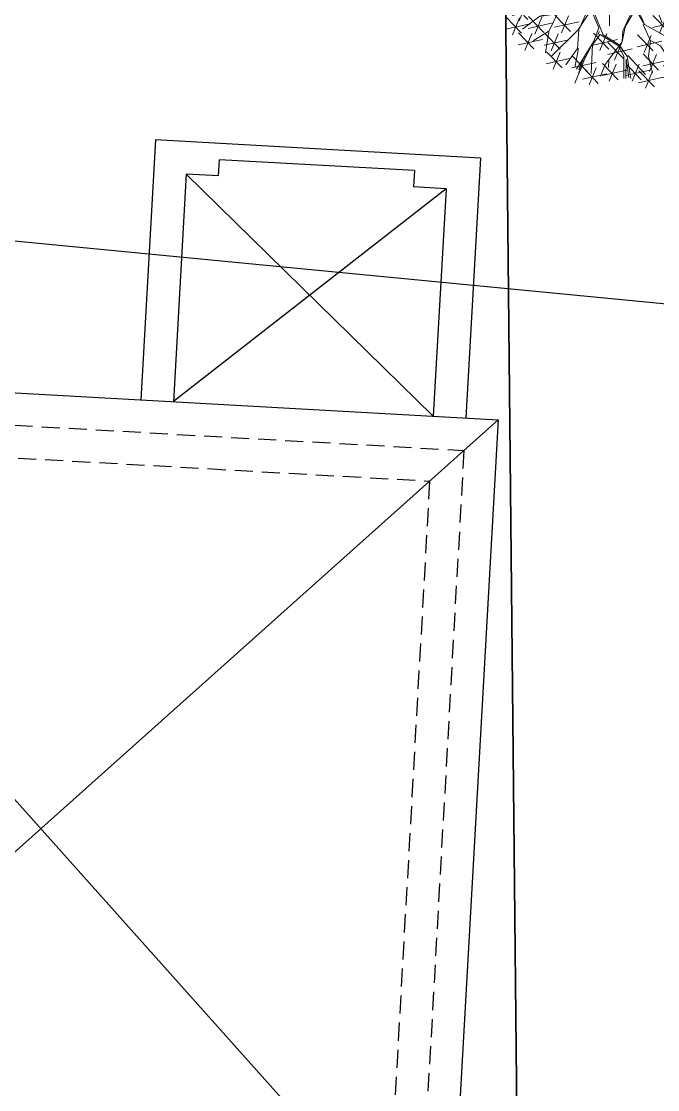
# Model space of a CAD drawing. Extents: x 2080 to 102399, y 2071 to 93424.
# Drawn here: x 84426.7 to 84602.7, y 79134.1 to 79429.6 of the extents above; entities that cross this region are included whole.
import ezdxf

# ---------------------------------------------------------------- set-up
doc = ezdxf.new("R2010")
doc.units = 0
doc.header["$LTSCALE"] = 20
doc.header["$MEASUREMENT"] = 0
doc.linetypes.add('HIDDEN', pattern=[0.375, 0.25, -0.125])
for name, color, linetype, lineweight in [('division', 13, 'Continuous', 18), ('NEEM TREE', 84, 'Continuous', 5), ('tree', 60, 'Continuous', 0)]:
    doc.layers.add(name, color=color, linetype=linetype, lineweight=lineweight)
doc.layers.add('Roof lilne', color=31, linetype='Continuous')
doc.layers.add('wall', color=13, linetype='Continuous')

# ---------------------------------------------------------------- blocks, each defined once
blk = doc.blocks.new('TREE')
at = {"layer": 'tree', "linetype": 'ByBlock'}
for p, q in [((-0.1724862412111179, 0.5879475225879105), (-0.1581848741434442, 0.6953171114546421)), ((-0.102543285642696, 0.5878983072238952), (-0.08824191857502228, 0.6952678960906269)), ((-0.0332904832348504, 0.6639208178503395), (0.05261188193571797, 0.6887732089830934)), ((-0.03273926895008117, 0.7067743865409284), (0.06249180761733442, 0.630185721345697)), ((0.05003146862145513, 0.5834706857658603), (0.06433283568912884, 0.6908402746325919)), ((-0.2730131341263586, 0.5454230838104195), (-0.2587117670582302, 0.6527926726766964)), ((-0.2053229140165058, 0.6173960536907543), (-0.1194205488459374, 0.6422484448235082)), ((-0.2047716997317366, 0.6602496223813432), (-0.109540623164321, 0.583660957185657)), ((-0.1353799584476292, 0.6173468383262843), (-0.04947759327751555, 0.6421992294590382)), ((-0.1348287441633147, 0.660200407017328), (-0.03959766759589911, 0.5836117418216418)), ((-0.08887329515027886, 0.4611941131392996), (-0.08735537877373645, 0.6347601536986076)), ((-0.06275483056015219, 0.6310928970210625), (0.0324762460072634, 0.5545042318258311)), ((-0.05480624512210852, 0.6425909750305436), (-0.05169977730156461, 0.590293229650797)), ((-0.04693692081445988, 0.6439180218535512), (-0.04656676493459599, 0.610669520612646)), ((-0.04237954751988582, 0.5999547460264694), (-0.03543713852604924, 0.6434779408718896)), ((-0.03046937203953348, 0.5587907972280846), (-0.01616800497185977, 0.6661603860948162)), ((0.01719479581652195, 0.6129192168682494), (0.1030971609866356, 0.6377716080010032)), ((0.01774601010083643, 0.6557727855588382), (0.112977086668252, 0.5791841203636068)), ((0.02886617604053754, 0.592458615403757), (0.02290427004618323, 0.6447507030866291)), ((0.03495025949587216, 0.6410716397167562), (0.03250191015786186, 0.5878371554031219)), ((0.0437559389361013, 0.6368461453021155), (0.03852490488270632, 0.585997623717958)), ((0.1504912383152259, 0.5515816373540474), (0.1052596279232603, 0.6391280503312373)), ((0.1232847734877396, 0.6285724695881072), (0.2185158500551552, 0.551983804392421)), ((0.1555702320079035, 0.5562703697946745), (0.169871599076032, 0.6636399586614061)), ((-0.3287947732287648, 0.4920822515327927), (-0.3144934061606364, 0.5994518403995244)), ((-0.3058498069312918, 0.5748716149128086), (-0.2199474417611782, 0.5997240060455624)), ((-0.2236754626046604, 0.5797810053386456), (-0.1284443860367901, 0.5031923401429594)), ((-0.2072361589953289, 0.4328113964179465), (-0.216589730884607, 0.6045441189694429)), ((-0.1913900040840417, 0.5074789055452129), (-0.1770886370159133, 0.6148484944119446)), ((-0.08490814947936087, 0.4833227916560645), (-0.07060678241168716, 0.5906923805223414)), ((-0.06330604484446667, 0.5882393283304737), (0.02259632032564696, 0.6130917194632275)), ((-0.05169977730156461, 0.590293229650797), (-0.01067010028009463, 0.4796723166705306)), ((-0.005161655896699813, 0.4639457741950537), (-0.04237954751988582, 0.5999547460264694)), ((0.00138116530570187, 0.4731389211042369), (0.02886617604053754, 0.592458615403757)), ((0.03852490488270632, 0.585997623717958), (0.006467804897965834, 0.4768519306567214)), ((0.03014137032050712, 0.4852312373054701), (0.04444273738818083, 0.5926008261722018)), ((0.1227335592029704, 0.5857189008975183), (0.208635924373084, 0.6105712920302722)), ((0.1630054053312051, 0.545126303365123), (0.2237171336464598, 0.6000962616635661)), ((0.2054216327319409, 0.5873531651900521), (0.3006527092993565, 0.5107644999943659)), ((0.2377070912525596, 0.5150510653966194), (0.2520084583202333, 0.622420654263351)), ((0.3301473046344654, 0.4703861666880584), (0.3444486717021391, 0.5777557555543353)), ((0.4054635251686705, 0.4811434850030309), (0.4197648922363442, 0.5885130738697626)), ((-0.4697627893042409, 0.5285636437724861), (-0.3745317127368253, 0.4519749785767999)), ((-0.4374773307836222, 0.4562615439790534), (-0.4231759637159485, 0.563631132845785)), ((-0.361631446033698, 0.5215307826356366), (-0.2757290808635844, 0.5463831737683904)), ((-0.3610802317489288, 0.5643843513262254), (-0.2658491551819679, 0.4877956861305393)), ((-0.2902821670090816, 0.5111309517383233), (-0.3030264878871094, 0.5703692050547033)), ((-0.2242266768889749, 0.5369274366480568), (-0.1383243117188613, 0.5617798277803558)), ((-0.1402414872313784, 0.4833063010405567), (-0.1438061513554203, 0.5217404302798059)), ((-0.1177448222847488, 0.5127713227584536), (-0.03184245711463518, 0.5376237138912074)), ((-0.1171936079999796, 0.5556248914490425), (-0.02196253143256399, 0.4790362262533563)), ((-0.002695302484880813, 0.514679768408314), (0.08320706268568756, 0.5395321595406131)), ((-0.002144088200111582, 0.5575333370989028), (0.093086988367304, 0.4809446719032167)), ((0.1766775252158368, 0.4132364758852418), (0.1504912383152259, 0.5515816373540474)), ((0.1688134770447505, 0.4090550968658135), (0.1630054053312051, 0.545126303365123)), ((0.2048704184471717, 0.5444995964994632), (0.2907727836177401, 0.5693519876322171)), ((0.2257115066045117, 0.5030681841485602), (0.2872921249313549, 0.5693332060986904)), ((0.2815336599583134, 0.4872141407131494), (0.3322998782232389, 0.5349723532376629)), ((0.2973106318290775, 0.4998346977904475), (0.3832129969996458, 0.5246870889232014)), ((0.2978618461138467, 0.5426882664810364), (0.3930929226812623, 0.4660996012853502)), ((0.3726268523632825, 0.51059201610542), (0.4585292175338509, 0.5354444072381739)), ((0.3731780666480518, 0.5534455847960089), (0.4684091432154673, 0.4768569196007775)), ((-0.4703140035890101, 0.4857100750818972), (-0.3844116384184417, 0.5105624662141963)), ((-0.4677666639536255, 0.3685443559720625), (-0.4534652968859518, 0.4759139448383394)), ((-0.3142592101416994, 0.4371156584256823), (-0.4122265174305539, 0.4876513183471616)), ((-0.3142592101416994, 0.4371156584256823), (-0.3981511339115968, 0.5041164927033606)), ((-0.3648914025407066, 0.3699328150214569), (-0.3505900354730329, 0.4773024038881886)), ((-0.2063065960951462, 0.427299132796179), (-0.2902821670090816, 0.5111309517383233)), ((-0.1122412785016422, 0.38452800446521), (-0.1402414872313784, 0.4833063010405567)), ((-0.02646622730026138, 0.3760885798014897), (-0.01216486023258767, 0.4834581686682213)), ((0.0002856997557501018, 0.3977666757214138), (0.00138116530570187, 0.4731389211042369)), ((0.1805266360643145, 0.4058778849680493), (0.2257115066045117, 0.5030681841485602)), ((0.220807297034753, 0.3923418634285554), (0.2351086641024267, 0.499711452295287)), ((0.246503109265177, 0.4744216592634984), (0.3417341858325926, 0.3978329940678123)), ((0.2645663811476879, 0.3725921596715125), (0.2815336599583134, 0.4872141407131494)), ((0.2735313918965403, 0.3684349571863095), (0.2851151465347357, 0.4823110573834128)), ((0.2787885677857957, 0.4021195594700657), (0.2930899348534695, 0.5094891483367974)), ((0.3569957221034201, 0.4048621390688822), (0.3972012187346081, 0.4816141244805294)), ((0.4096842221442785, 0.4714890344566811), (0.504915298711694, 0.3949003692609949)), ((0.4419696806648972, 0.3991869346632484), (0.4562710477325709, 0.50655652352998)), ((0.5468795489377953, 0.3728220639031861), (0.561180916005469, 0.4801916527699177)), ((-0.5100714925265493, 0.3371180608100985), (-0.4957701254584208, 0.4444876496768302)), ((-0.5006033367590135, 0.3979928870744516), (-0.4147009715888998, 0.4228452782072054)), ((-0.500052122474699, 0.4408464557650404), (-0.4048210459068287, 0.3642577905693543)), ((-0.3977280753456398, 0.3993813461243008), (-0.3118257101755262, 0.4242337372570546)), ((-0.3971768610613253, 0.4422349148148896), (-0.3019457844939097, 0.3656462496192034)), ((-0.3883072487788013, 0.3547327278583907), (-0.3740058817111276, 0.4621023167246676)), ((-0.2946193013499396, 0.3706177002163713), (-0.3142592101416994, 0.4371156584256823)), ((-0.2414996160687224, 0.3318735208349608), (-0.2271982490005939, 0.4392431097012377)), ((-0.1200398703754217, 0.3971424797332475), (-0.2125931242276238, 0.4319080223272067)), ((-0.108181731005061, 0.3767900427010318), (-0.2063065960951462, 0.427299132796179)), ((-0.08063028726110133, 0.3786826676196142), (-0.08887329515027886, 0.4611941131392996)), ((-0.05930290010564931, 0.4055371109043335), (0.02659946506491906, 0.4303895020366326)), ((-0.05875168582088008, 0.4483906795949224), (0.0364793907465355, 0.3718020143992362)), ((-0.008514703547916724, 0.3991378379396338), (-0.005161655896699813, 0.4639457741950537)), ((0.1879706242293651, 0.4217903945313992), (0.2738729893999334, 0.4466427856636983)), ((0.1885218385141343, 0.4646439632219881), (0.2837529150815499, 0.3880552980263019)), ((0.2459518949808626, 0.4315680905729096), (0.3318542601509762, 0.4564204817052087)), ((0.331508334029877, 0.4161930842610673), (0.4267394105972926, 0.3396044190653811)), ((0.3637937925504957, 0.3438909844676346), (0.3780951596186242, 0.4512605733343662)), ((0.4091330078595092, 0.4286354657656375), (0.4950353730300776, 0.4534878568983913)), ((0.4111663096973643, 0.316166116221666), (0.4575915097689176, 0.4386712426753547)), ((0.5140428761324074, 0.4022705950060299), (0.5999452413029758, 0.427122986138329)), ((0.5145940904171766, 0.4451241636966188), (0.6098251669845922, 0.3685354985009326)), ((-0.5910221504832407, 0.2773912757688777), (-0.5767207834151122, 0.3847608646356093)), ((-0.5611328601175956, 0.3076993046565804), (-0.5468314930499218, 0.415068893523312)), ((-0.5429081653314825, 0.3665665919129424), (-0.4570058001613688, 0.3914189830452415)), ((-0.542356951047168, 0.4094201606035313), (-0.4471258744797524, 0.3328314954078451)), ((-0.4487023065262292, 0.3077752842618793), (-0.5309965756728161, 0.3638504930149793)), ((-0.4801490593918061, 0.3276933749693853), (-0.52360070506802, 0.3708081426530043)), ((-0.4745942422332519, 0.328630113903273), (-0.5138903273141295, 0.3781561001801492)), ((-0.4523033325963297, 0.3771209612432358), (-0.4920412145606861, 0.4151515571561504)), ((-0.3538391702240915, 0.3409039008920445), (-0.4523033325963297, 0.3771209612432358)), ((-0.2950708033299634, 0.3732950854041519), (-0.3844675136460864, 0.4056774366094942)), ((-0.2522802941866757, 0.3021166211547097), (-0.2977492859463382, 0.372843398358782)), ((-0.232764298290931, 0.3026541849371824), (-0.2946193013499396, 0.3706177002163713)), ((-0.2743362888736556, 0.3613220519373499), (-0.188433923703542, 0.3861744430701037)), ((-0.2737850745888863, 0.4041756206279388), (-0.1785539980214708, 0.3275869554322526)), ((-0.07484137949541037, 0.245384074307367), (-0.108181731005061, 0.3767900427010318)), ((-0.09549449833139079, 0.3342252808024568), (-0.08063028726110133, 0.3786826676196142)), ((-0.07273677681814661, 0.2650933630543477), (-0.0584354097504729, 0.3724629519210794)), ((0.06914111148034863, 0.3056384066230748), (-0.008514703547916724, 0.3991378379396338)), ((0.06957763222771973, 0.3199881291834572), (0.0002856997557501018, 0.3977666757214138)), ((0.10772900234997, 0.2903431810391339), (0.1220303694176437, 0.3977127699058656)), ((0.1413231901733525, 0.2925897347627142), (0.1688134770447505, 0.4090550968658135)), ((0.1431178708448897, 0.2819473640579417), (0.1766775252158368, 0.4132364758852418)), ((0.266877008928077, 0.3588902472401969), (0.3569957221034201, 0.4048621390688822)), ((0.3309571197455625, 0.3733395155700237), (0.4168594849156761, 0.3981919067027775)), ((0.3873694333342428, 0.2655848842050545), (0.4016708004019165, 0.3729544730717862)), ((0.4765435569961483, 0.2825664644424251), (0.490844924063822, 0.3899360533091567)), ((-0.6238588232881739, 0.3068398068712668), (-0.5379564581180603, 0.3316921980040206)), ((-0.6233076090038594, 0.3496933755618556), (-0.5280765324364438, 0.2731047103666242)), ((-0.531906900615013, 0.212928651418224), (-0.5176055335468845, 0.3202982402849557)), ((-0.2835645098448367, 0.274236094526259), (-0.3538391702240915, 0.3409039008920445)), ((-0.1233735311598139, 0.267974519080326), (-0.1920236525356813, 0.3598978004961282)), ((-0.1055734496235345, 0.2945418941571916), (-0.01967108445296617, 0.3193942852894907)), ((-0.1050222353387653, 0.3373954628477804), (-0.009791158771349728, 0.2608067976520942)), ((-0.08264970785694459, 0.2916870887302139), (-0.08958556152219899, 0.3491513309500078)), ((0.1056334072991376, 0.2699157118618132), (0.06957763222771973, 0.3199881291834572)), ((0.07489232954458203, 0.3197917121419778), (0.1607946947146957, 0.3446441032747316)), ((0.07544354382935126, 0.3626452808325666), (0.1706746203967668, 0.2860566156368805)), ((0.2347808708022967, 0.3003508774559123), (0.266877008928077, 0.3588902472401969)), ((0.2492194992846635, 0.3122598263580585), (0.3444505758525338, 0.235671161162827)), ((0.2815049578052822, 0.2399577265650805), (0.2958063248734106, 0.3473273154318122)), ((0.3309324336833015, 0.2942132974408196), (0.4111663096973643, 0.316166116221666)), ((0.4116178116773881, 0.3134887310338854), (0.5357320545308539, 0.3567709280764575)), ((0.4260973454597661, 0.3102614724652994), (0.5371131194110603, 0.3485812792669094)), ((0.5416241688876653, 0.3381659323149506), (0.4319058126720847, 0.3084874613682587)), ((0.4437068841907603, 0.3120149955448142), (0.5296092493613287, 0.336867386677568)), ((0.4442580984755296, 0.3548685642358578), (0.5394891750429451, 0.2782798990401716)), ((0.4820000303170673, 0.1939983543761628), (0.5517068296016987, 0.3120070378618038)), ((0.5755416540737315, 0.2143877095095377), (0.5898430211418599, 0.3217572983762693)), ((-0.5647435734199462, 0.2423771825210679), (-0.4788412082498326, 0.267229573653367)), ((-0.5641923591356317, 0.2852307512116568), (-0.4689612825682161, 0.2086420860159706)), ((-0.477638222735095, 0.1801211204092397), (-0.5630706165215997, 0.3056200677215202)), ((-0.3896616828328661, 0.2230334303885684), (-0.4487023065262292, 0.3077752842618793)), ((-0.4466994168551537, 0.2726498181982606), (-0.3514683402877381, 0.1960611530025744)), ((-0.4071844598465759, 0.225313043054939), (-0.4454567203806619, 0.3054673831097716)), ((-0.414413958334535, 0.2003477184048279), (-0.4001125912668613, 0.3077173072715595)), ((-0.2349912789272821, 0.2995251127040319), (-0.3901688904147704, 0.3068848798061481)), ((-0.3118930748605635, 0.2727068591093484), (-0.2166619982931479, 0.1961181939136623)), ((-0.2604963554922506, 0.2362496140085568), (-0.2835645098448367, 0.274236094526259)), ((-0.2796076163399448, 0.2004047593159157), (-0.2653062492722711, 0.3077743481826474)), ((-0.1219924662796075, 0.2597848702707779), (-0.232764298290931, 0.3026541849371824)), ((-0.08021516718054045, 0.2109496543075693), (-0.1224705271997664, 0.2626197487047648)), ((-0.07516896857941902, 0.1810259375033638), (-0.1219924662796075, 0.2597848702707779)), ((0.09216289305823011, 0.2509886446960081), (0.06914111148034863, 0.3056384066230748)), ((0.1055353856127113, 0.2394434812399595), (0.1431178708448897, 0.2819473640579417)), ((0.1061015848658826, 0.2671394412432164), (0.1413231901733525, 0.2925897347627142)), ((0.1458759282186293, 0.279851306146611), (0.2347808708022967, 0.3003508774559123)), ((0.2329217450019314, 0.3113754046994472), (0.1471733459547977, 0.288492642001529)), ((0.202826624316458, 0.1722671724287466), (0.2171279913841317, 0.2796367612950235)), ((0.248668285000349, 0.2694062576674696), (0.3345706501704626, 0.2942586488002235)), ((0.258028825110614, 0.2287923426702037), (0.3309324336833015, 0.2942132974408196)), ((0.3427069259091695, 0.29069184507307), (0.4260973454597661, 0.3102614724652994)), ((0.5427049812687983, 0.2438362406119268), (0.6286073464389119, 0.2686886317446806)), ((0.5432561955531128, 0.2866898093025156), (0.6384872721205284, 0.2101011441072842)), ((0.5450453606681549, 0.2352427428522788), (0.5826391993750804, 0.2611810106445773)), ((-0.6407157294142962, 0.1317344832323215), (-0.6264143623466225, 0.2391040720990532)), ((-0.60074425437233, 0.2214047662650955), (-0.5055131778049144, 0.1448161010694093)), ((-0.5089458572756485, 0.2500290553448394), (-0.5844198948889243, 0.2487223469474884)), ((-0.5684587958517113, 0.1491026664716628), (-0.5541574287840376, 0.2564722553383945)), ((-0.4756527748272674, 0.23327754314505), (-0.5089458572756485, 0.2500290553448394)), ((-0.3947483224246753, 0.2193204208360839), (-0.4756527748272674, 0.23327754314505)), ((-0.4472506311394682, 0.2297962495076717), (-0.3613482659693545, 0.2546486406399708)), ((-0.2993589710540618, 0.2182751126861149), (-0.3896616828328661, 0.2230334303885684)), ((-0.2596527459090794, 0.1973705099521794), (-0.3387161448654297, 0.2173485429652828)), ((-0.312444289144878, 0.2298532904183048), (-0.2265419239747644, 0.2547056815510587)), ((-0.2623837817131971, 0.2135654218950549), (-0.2993589710540618, 0.2182751126861149)), ((-0.247621472415176, 0.1599021719939628), (-0.2623837817131971, 0.2135654218950549)), ((-0.243003010389657, 0.166391452165044), (-0.2604963554922506, 0.2362496140085568)), ((-0.2033609782220083, 0.1057132190940138), (-0.1890596111538798, 0.2130828079607454)), ((-0.07655003345962541, 0.1892155863129119), (-0.07484137949541037, 0.245384074307367)), ((0.00249525644176174, 0.03742958015300246), (0.09809314223321053, 0.2158225501925699)), ((0.09676663912796357, 0.2236886502787456), (0.09216289305823011, 0.2509886446960081)), ((0.09809314223321053, 0.2158225501925699), (0.09901478141046027, 0.176480734366578)), ((0.1114972916070656, 0.1871513935570874), (0.1055353856127113, 0.2394434812399595)), ((0.1705411657958393, 0.2445692722217245), (0.2657722423632549, 0.1679806070260383)), ((0.2186426852954355, 0.1635165715483708), (0.1881312882378552, 0.2281812117494155)), ((0.1881312882378552, 0.2281812117494155), (0.2187834206438311, 0.130012095465645)), ((0.2190941872754593, 0.1608391863605902), (0.2558018444742629, 0.2256632704375079)), ((0.2299656755412798, 0.1626725043684019), (0.2642887943029564, 0.224340946385837)), ((0.2642887943029564, 0.224340946385837), (0.4011907394269656, 0.2417584427744259)), ((0.4011907394269656, 0.2417584427744259), (0.5450453606681549, 0.2352427428522788)), ((0.418252276905605, 0.2131307848721917), (0.5134833534730205, 0.1365421196765055)), ((0.4505377354262237, 0.140828685078759), (0.4648391024938974, 0.2481982739454907)), ((-0.6735524022196842, 0.1611830143351654), (-0.5876500370495705, 0.1860354054674644)), ((-0.6730011879349149, 0.2040365830257542), (-0.5777701113674993, 0.127447917830068)), ((-0.6012954686570993, 0.1785511975745067), (-0.5153931034865309, 0.2034035887072605)), ((-0.5700170971049374, 0.04881103816342147), (-0.555715730036809, 0.1561806270301531)), ((-0.4808838088806624, 0.1824290215608926), (-0.5169226430889466, 0.1815861711147591)), ((-0.421765155592766, 0.09722445591796713), (-0.477638222735095, 0.1801211204092397)), ((-0.1561977407236554, 0.04968968617549763), (-0.247621472415176, 0.1599021719939628)), ((-0.1279765819117529, 0.06301443901156745), (-0.243003010389657, 0.166391452165044)), ((-0.2361976510269415, 0.1351617501968576), (-0.1502952858568278, 0.1600141413291567)), ((-0.2356464367421722, 0.1780153188874465), (-0.1404153601747566, 0.1014266536917603)), ((-0.06234100055735325, 0.1049566995225177), (-0.07655003345962541, 0.1892155863129119)), ((-0.0551917342163506, 0.1451975769427918), (-0.07570411770393548, 0.2005343073556105)), ((-0.06064916904551865, 0.1275941416079149), (-0.02309559609057033, 0.2037369467270764)), ((0.01591939790796459, 0.03969336590989769), (0.08789987095724427, 0.1774615886956781)), ((0.08789987095724427, 0.1774615886956781), (0.03772213788624867, 0.06002554147607952)), ((0.09901478141046027, 0.176480734366578), (0.04276240470289849, 0.04707526961919939)), ((0.04365238706122909, 0.02485944697264131), (0.1114972916070656, 0.1871513935570874)), ((0.2174523580029017, 0.05430866779261123), (0.2299656755412798, 0.1626725043684019)), ((0.3357749560964294, 0.132895921841282), (0.4235927779786834, 0.1588811869460187)), ((0.4177010626208357, 0.1702772161811481), (0.5036034277914041, 0.1951296073139019)), ((0.4235927779786834, 0.1588811869460187), (0.4820000303170673, 0.1939983543761628)), ((0.4235927779786834, 0.1588811869460187), (0.5029639157846759, 0.1359842387755634)), ((0.5067126966496289, 0.09741918611643996), (0.6117792680397542, 0.1710174800978166)), ((0.5250343178900039, 0.08341953314084094), (0.5393356849576776, 0.1907891220075726)), ((-0.6951409054386204, 0.1094923127357106), (-0.5999098288707501, 0.03290364754047914)), ((-0.6628554469180017, 0.03719021294273261), (-0.6485540798498732, 0.1445598018094643)), ((-0.5198075131734186, 0.1140019642407424), (-0.6220370881692361, 0.1414942471492395)), ((-0.6023025556255561, 0.1211131379568542), (-0.5070714790581405, 0.044524472761168)), ((-0.4593476408249444, 0.0547205730999849), (-0.5225849217526957, 0.1135335947737985)), ((-0.4435362387521309, 0.05976628717235144), (-0.5198075131734186, 0.1140019642407424)), ((-0.1409325458112107, 0.05797438263653021), (-0.2226658918411886, 0.1445998835897626)), ((-0.04236376619383009, 0.0691283389619457), (-0.06234100055735325, 0.1049566995225177)), ((-0.05605447242442096, 0.1003478099914901), (-0.06064916904551865, 0.1275941416079149)), ((0.2102628259103767, 0.0642723276992001), (0.2214048150558483, 0.1471372739292747)), ((0.3109519972076669, 0.04756190748594236), (0.3357749560964294, 0.132895921841282)), ((0.4027528054075447, 0.149859780555289), (0.4276523254752647, 0.1511432251818405)), ((0.4276523254752647, 0.1511432251818405), (0.4980850114720852, 0.1322459862508367)), ((0.4921976450846159, 0.11286806424323), (0.5781000102551843, 0.1377204553759839)), ((0.4927488593693852, 0.1557216329342737), (0.5879799359368008, 0.07913296773858747)), ((0.4960924514239196, 0.1089896498697271), (0.5913235279913351, 0.0324009846744957)), ((0.5029639157846759, 0.1359842387755634), (0.6176713823965656, 0.1524124843363097)), ((0.5580634267307687, 0.006707622449994233), (0.5723647937984424, 0.1140772113167259)), ((0.5724767753690685, 0.08891072431106295), (0.6282891922351155, 0.1067452200309162)), ((0.591901961116946, 0.1173718697655204), (0.6871330376843616, 0.0407832045698342)), ((0.62418741963711, 0.04506976997208767), (0.6384887867052385, 0.1524393588388193)), ((-0.6956921197229349, 0.06663874404512171), (-0.6097897545528213, 0.09149113517787555)), ((-0.5542371578103484, 0.03586361745237809), (-0.6342421880358415, 0.06424852389909574)), ((-0.6028537699098706, 0.07825956926581057), (-0.516951404739757, 0.1031119603985644)), ((-0.4431460907799192, 0.05745272832336923), (-0.5509915716643263, 0.03355571630027043)), ((-0.4855723157293141, -0.04838783391915058), (-0.4712709486616404, 0.05898175494758107)), ((-0.4001215260318531, 0.03663184486458704), (-0.4431460907799192, 0.05745272832336923)), ((-0.4102484324403122, 0.04586910716898274), (-0.4250107417387881, 0.0995323570700748)), ((-0.3927203792904947, 0.04073516230573659), (-0.421765155592766, 0.09722445591796713)), ((-0.1265720492124274, 0.05468562715577718), (-0.2010833510103112, 0.03355471653821951)), ((-0.0377666156828127, 0.02492955849038481), (-0.1182398234750508, 0.05609073555615396)), ((-0.01329052222081373, 0.02932683898825417), (-0.05774630393625557, 0.07771036790609287)), ((0.006168385470118665, 0.04653789418898668), (-0.05605447242442096, 0.1003478099914901)), ((-0.00287053593501696, 0.03383754218384638), (-0.04236376619383009, 0.0691283389619457)), ((0.1976255954759836, 0.02294401311564798), (0.2102628259103767, 0.0642723276992001)), ((0.2039121236084611, 0.01833512358462031), (0.2174523580029017, 0.05430866779261123)), ((0.4532510962771994, 0.09399042270979407), (0.548482172844615, 0.01740175751410789)), ((0.4561040361850246, 0.04968754341871318), (0.5071641986296527, 0.09474180092865936)), ((0.5071641986296527, 0.09474180092865936), (0.5724767753690685, 0.08891072431106295)), ((0.5252267539253808, 0.03615615355283808), (0.6111291190959491, 0.06100854468513717)), ((0.5913507468321768, 0.07451830107493151), (0.6772531120022904, 0.09937069220768535)), ((0.6431664820879632, -0.04299054909279221), (0.6574678491556369, 0.06437903977348469)), ((-0.5509915716643263, 0.03355571630027043), (-0.6426554945960561, -0.018544082891367)), ((-0.6173725956355156, 0.00868489532285821), (-0.5221415190681, -0.06790376987237323)), ((-0.5850871371148969, -0.06361720447011976), (-0.5707857700472232, 0.04375238439661189)), ((-0.5184089885347021, -0.01893930281676148), (-0.4325066233641337, 0.005913088315992354)), ((-0.5178577742499328, 0.02391426587382739), (-0.4226266976825173, -0.05267439932140405)), ((-0.2066381681688654, 0.03261797760478657), (-0.4001215260318531, 0.03663184486458704)), ((-0.2284409081471495, 0.01228580203815), (-0.3885384380118921, 0.03287471991689017)), ((-0.2099301270895921, 0.01826259734707492), (-0.3285150864107891, -0.04075639378424967)), ((-0.1317103377159583, 0.0371636683903489), (-0.3243331451321865, -0.04861683617355084)), ((-0.2136438908014497, 0.02334676911777933), (-0.281644028215851, 0.02853499858883879)), ((-0.2010833510103112, 0.03355471653821951), (-0.2099301270895921, 0.01826259734707492)), ((-0.1256356940798469, 0.04913308591812893), (-0.1965112617599516, 0.02338071529993613)), ((0, 0), (-0.1317103377159583, 0.0371636683903489)), ((0, 0), (-0.1256356940798469, 0.04913308591812893)), ((-0.004900614163034334, 0.03047193051497743), (-0.0377666156828127, 0.02492955849038481)), ((-0.0002968680928461254, 0.003171936097714934), (-0.02582808773922807, -0.04586534228656092)), ((-0.01930748353652234, 0.01709740458682063), (-0.002169578358461877, 0.0142770185725567)), ((-0.0002968680928461254, 0.003171936097714934), (-0.01425027585582939, -0.04676813503783706)), ((0.03954847537715978, 0.03225717759187319), (-0.004900614163034334, 0.03047193051497743)), ((-0.002169578358461877, 0.0142770185725567), (0.03954847537715978, 0.03225717759187319)), ((0, 0), (0.04365238706122909, 0.02485944697264131)), ((0, 0), (0.09070963477279292, -0.07331829277745783)), ((0, 0), (0.1387402822178956, -0.009338275880509173)), ((0.04276240470289849, 0.04707526961919939), (0.01591939790796459, 0.03969336590989769)), ((0.04566161572893179, 0.01124709741088736), (0.1342292327412906, 0.001077071071449609)), ((0.1342292327412906, 0.001077071071449609), (0.1976255954759836, 0.02294401311564798)), ((0.1387402822178956, -0.009338275880509173), (0.2039121236084611, 0.01833512358462031)), ((0.2076511679861142, 0.01345861008076099), (0.2493882013332041, 0.0148279314444153)), ((0.2143055509545775, 0.02300332002641881), (0.2460740999958944, 0.01718455300715505)), ((0.2460740999958944, 0.01718455300715505), (0.3109519972076669, 0.04756190748594236)), ((0.2493882013332041, 0.0148279314444153), (0.3231779914135586, 0.04136306993041217)), ((0.3167604644204403, 0.04578789638890157), (0.3889420701329982, 0.03285460812458041)), ((0.3889420701329982, 0.03285460812458041), (0.4561040361850246, 0.04968754341871318)), ((0.3938475333852693, 0.03643536740310083), (0.4501782769234524, 0.001230447362104314)), ((0.539481517135755, -0.1795340405492425), (0.4316657545850831, 0.01203817444866218)), ((0.4501782769234524, 0.001230447362104314), (0.533174282697928, 0.006803968524309312)), ((0.4662405924245832, 0.001589249629432743), (0.5614716689919987, -0.07499941556625345)), ((0.533174282697928, 0.006803968524309312), (0.6398697447607447, -0.06185843028697491)), ((0.5358527653143028, 0.00725565556967922), (0.637502028775998, -0.03148302643785428)), ((0.582488953594293, -0.07663826169527965), (0.5967903206619667, 0.03073132717145199)), ((0.6103298092825753, -0.01354201799040311), (0.6962321744526889, 0.01131037314235073)), ((0.6108810235673445, 0.02931155070018576), (0.7061121001347601, -0.04727711449550043)), ((-0.6495888601962179, -0.1269734156403501), (-0.6352874931285442, -0.01960382677361849)), ((-0.4544031707864633, -0.07340647173532489), (-0.639970831566643, -0.0514022762431523)), ((-0.6179238099202848, -0.03416867336773066), (-0.5320214447497165, -0.009316282234976825)), ((-0.3336017260025983, -0.0444694033367341), (-0.4539349932201731, -0.07618274235392164)), ((-0.3243331451321865, -0.04861683617355084), (-0.3995592043270335, -0.1840771578076783)), ((-0.3285150864107891, -0.04075639378424967), (-0.3865104948777116, -0.1457105386134572)), ((-0.02582808773922807, -0.04586534228656092), (-0.07820759031710622, -0.09943019218417248)), ((-0.01425027585582939, -0.04676813503783706), (-0.06901703904122769, -0.1031149132513747)), ((0.003697462894251657, -0.03778029951263306), (-0.06339767846566247, -0.104975265379835)), ((0.07938664452694866, -0.07247422559748884), (-0.003198125019025611, -0.03052059462015677)), ((-0.002662975894963893, -0.05002896447240346), (0.04416052180522456, -0.1287878972393628)), ((3.232917379136779e-05, -0.01604623151797568), (0.07938664452694866, -0.07247422559748884)), ((0.006827447490650229, -0.04000599765504376), (0.04638750244112089, -0.1256588250062123)), ((0.0217753057054324, -0.01237959550235246), (0.1336772611643937, -0.01294560498490682)), ((0.4506297789034761, -0.001446937825676287), (0.5471225512087585, -0.192175085643612)), ((0.4656893781398139, -0.04126431906115613), (0.5515917433103823, -0.01641192792840229)), ((0.4982073436649443, -0.06882293120770555), (0.584109708835058, -0.04397054007495171)), ((0.4987585579497136, -0.02596936251711668), (0.5939896345171292, -0.1025580277128029)), ((0.549652280788905, -0.04718973059289056), (0.6355546459594734, -0.02233733946013672)), ((0.5502034950736743, -0.004336161902301683), (0.6454345716410899, -0.08092482709753313)), ((0.6339776304039333, -0.04325343452592278), (0.5572013280702777, -0.003073814645176753)), ((-0.682425533001151, -0.0975248845375063), (-0.5965231678310374, -0.0726724934052072)), ((-0.6818743187168366, -0.05467131584691742), (-0.586643242149421, -0.1312599810426036)), ((-0.4539349932201731, -0.07618274235392164), (-0.5290072181346659, -0.127863945171157)), ((-0.3415174230854063, -0.06245973156910622), (-0.4516257622076409, -0.07293810226838104)), ((-0.07820759031710622, -0.09943019218417248), (-0.1625020233268515, -0.1303006807552265)), ((-0.06901703904122769, -0.1031149132513747), (-0.1583200820482489, -0.1381611231445277)), ((0.07763772481121123, -0.07843817626462624), (0.1506652462799138, -0.08005274348579405)), ((0.09070963477279292, -0.07331829277745783), (0.1550926486120261, -0.07363710577328675)), ((0.1506652462799138, -0.08005274348579405), (0.1961245015522763, -0.1170909815346022)), ((0.1550926486120261, -0.07363710577328675), (0.1691777686187379, -0.09086047057235191)), ((0.1691777686187379, -0.09086047057235191), (0.1988029841681964, -0.1166392944892323)), ((0.1997325470683791, -0.1221515581109998), (0.2799664230824419, -0.1001987393301533)), ((0.2908379113482624, -0.09836542132234172), (0.2005784628245237, -0.1108328370683012)), ((0.2799664230824419, -0.1001987393301533), (0.361029392400269, -0.1004582454152114)), ((0.3552209251874956, -0.09868423431817064), (0.4321672588043839, -0.0745322872212455)), ((0.361029392400269, -0.1004582454152114), (0.4605353223701059, -0.1591569843203615)), ((0.4321672588043839, -0.0745322872212455), (0.535130762454628, -0.07109858746480313)), ((0.5142992269220485, -0.1911516725140245), (0.5286005939897223, -0.0837820836472929)), ((0.5946085281771047, -0.2100030845103902), (0.6089098952447785, -0.1026334956436585)), ((-0.5290072181346659, -0.127863945171157), (-0.6262376229515212, -0.13283954772578)), ((-0.5262245334188265, -0.1302499079010886), (-0.6105706153398387, -0.1749293456846317)), ((-0.5883399851409195, -0.2365039838132361), (-0.574038618072791, -0.1291343949465045)), ((-0.3865104948777116, -0.1457105386134572), (-0.4550768315452842, -0.1682182691461094)), ((-0.4365949029779586, -0.2484918975551409), (-0.4222935359102848, -0.1411223086884092)), ((-0.2851298056016276, -0.1314693852696109), (-0.3467778890499176, -0.180886802329951)), ((-0.1708395252007904, -0.1288514569591825), (-0.2851298056016276, -0.1314693852696109)), ((-0.1717442235144517, -0.1404249089009681), (-0.2818842194560602, -0.1337772864212639)), ((-0.1611438634026854, -0.1552927740208361), (-0.2266331641608303, -0.2976767991099223)), ((-0.1625020233268515, -0.1303006807552265), (-0.1884750398562574, -0.190833349503464)), ((-0.1333961582936354, -0.136337418369294), (-0.1611438634026854, -0.1552927740208361)), ((-0.1490978739529965, -0.158971837390709), (-0.07872214065855587, -0.1133172029749403)), ((0.1285207700075262, -0.1649350707957637), (0.04139839204481177, -0.1124085996202666)), ((0.04416052180522456, -0.1287878972393628), (0.1326374057084649, -0.1893465239782017)), ((0.04638750244112089, -0.1256588250062123), (0.1303533368677563, -0.1758021047930924)), ((0.1988029841681964, -0.1166392944892323), (0.2114902168418666, -0.1592040563878072)), ((0.2159610005669492, -0.1194148660124483), (0.2161017359153448, -0.1529193420951742)), ((0.2161017359153448, -0.1529193420951742), (0.258865686118952, -0.2239403130984101)), ((0.4605353223701059, -0.1591569843203615), (0.5815027581747927, -0.1471801350439819)), ((0.4882903761831585, -0.2175658813412156), (0.5025917432508322, -0.1101962924744839)), ((0.5617718553717168, -0.1805545534075463), (0.6476742205422852, -0.1557021622752472)), ((0.562323069656486, -0.1377009847169575), (0.6575541462239016, -0.2142896499126437)), ((0.5815027581747927, -0.1471801350439819), (0.6119738894803959, -0.1616402379186184)), ((-0.669400408778074, -0.2230282213931787), (-0.5834980436075057, -0.1981758302604248)), ((-0.6211766579458526, -0.207055452710847), (-0.535274292775739, -0.1822030615780932)), ((-0.6206254436615382, -0.1642018840202581), (-0.5253943670941226, -0.2407905492154896)), ((-0.4550768315452842, -0.1682182691461094), (-0.6114753136535, -0.1865027976264173)), ((-0.6069032244031405, -0.1966767988647007), (-0.5563794912268349, -0.1829221342600249)), ((-0.5527437571095106, -0.18754359426066), (-0.605498691703815, -0.2050056107209457)), ((-0.5993642136504604, -0.3116402932146229), (-0.5850628465827867, -0.2042707043478913)), ((-0.46849569687447, -0.1733363870989706), (-0.5833352356644355, -0.2545655431804335)), ((-0.4768331987484089, -0.1718871633029266), (-0.5527437571095106, -0.18754359426066)), ((-0.4073768797234152, -0.171595255417742), (-0.4768331987484089, -0.1718871633029266)), ((-0.4694315757828917, -0.2190433664527518), (-0.3835292106127781, -0.194190975319998)), ((-0.4688803614985773, -0.1761897977617082), (-0.3736492849311617, -0.2527784629573944)), ((-0.4166507367303893, -0.1645934903840498), (-0.3981399556723773, -0.1586166950751249)), ((-0.4073768797234152, -0.171595255417742), (-0.4004838947325879, -0.2265855521413869)), ((-0.3995592043270335, -0.1840771578076783), (-0.3899762801711404, -0.2747799800795292)), ((-0.1884750398562574, -0.190833349503464), (-0.2354071867816856, -0.3105772978747154)), ((-0.1597393307033599, -0.1636215858770811), (-0.1315845367585098, -0.1978950568422988)), ((-0.1490978739529965, -0.158971837390709), (-0.132520891891545, -0.1923425156046505)), ((-0.139059609985452, -0.2909649059101866), (-0.1247582429173235, -0.183595317043455)), ((-0.132520891891545, -0.1923425156046505), (-0.05487674158985101, -0.2377810113503074)), ((-0.1315845367585098, -0.1978950568422988), (-0.1072098713930245, -0.2746825798380996)), ((0.1303533368677563, -0.1758021047930924), (0.1581694288565814, -0.2744494779485649)), ((0.1322598143847245, -0.1698115842996231), (0.3362900806559992, -0.2026232444354719)), ((0.1724670407361373, -0.2857263089276785), (0.186768407803811, -0.1783567200609468)), ((0.2114902168418666, -0.1592040563878072), (0.2578622125620313, -0.2352856039669859)), ((0.3229773647476577, -0.1981476796104289), (0.4182084413150733, -0.2747363448061151)), ((0.3362900806559992, -0.2026232444354719), (0.4329599702086853, -0.2618002402118691)), ((0.3552628232678217, -0.2704497794038616), (0.3695641903359501, -0.16308019053713)), ((0.4286868356066407, -0.2023495137350437), (0.5239179121740563, -0.2789381789307299)), ((0.4609722941272594, -0.2746516135280217), (0.4752736611949331, -0.1672820246617448)), ((0.5471225512087585, -0.192175085643612), (0.5921873927050001, -0.2432094299228993)), ((0.5535640641078317, -0.2250918534741686), (0.6394664292784, -0.2002394623414148)), ((0.5541152783926009, -0.182238284783125), (0.6493463549600165, -0.2588269499788112)), ((-0.6322008864558484, -0.2821917621117791), (-0.54629852128528, -0.25733937097948)), ((-0.6316496721710791, -0.2393381934211902), (-0.5364185956036636, -0.3159268586168764)), ((-0.4282777930889097, -0.3326318223730595), (-0.413976426021236, -0.2252622335063279)), ((-0.4004838947325879, -0.2265855521413869), (-0.3950681958995119, -0.2756386574355929)), ((-0.3695980649840749, -0.2770539350490253), (-0.302904438582118, -0.2434411220419861)), ((-0.3246608057856974, -0.2471100161988034), (-0.3695980649840749, -0.2770539350490253)), ((-0.2061738681509269, -0.2185632556897872), (-0.3246608057856974, -0.2471100161988034)), ((-0.302904438582118, -0.2434411220419861), (-0.2098559750434106, -0.2306050770980619)), ((-0.1718962827903852, -0.2615163748077975), (-0.08599391762027153, -0.2366639836750437)), ((-0.1713450685056159, -0.2186628061172087), (-0.07611399193820034, -0.2952514713124401)), ((-0.1270379831403261, -0.2080313288920479), (-0.05493028808405143, -0.2378221716467124)), ((-0.1170124106301955, -0.2175167319269349), (-0.1064685114483837, -0.2800415507226717)), ((-0.05487674158985101, -0.2377810113503074), (-0.01841915381919534, -0.3382279230918357)), ((-0.01072818479588022, -0.3337062828773014), (-0.04851276109047831, -0.2422469981052018)), ((0.1396303679307493, -0.2562777778252894), (0.225532733100863, -0.2314253866925355)), ((0.1401815822155186, -0.2134242091347005), (0.2354126587829342, -0.2900128743299319)), ((0.1450306942028874, -0.2292073308626641), (0.1530297601520942, -0.3929078978508187)), ((0.2354971813574593, -0.2592327162969923), (0.3307282579248749, -0.3358213814926785)), ((0.2578622125620313, -0.2352856039669859), (0.3073810153309751, -0.2800618037799723)), ((0.258865686118952, -0.2239403130984101), (0.3264623316986217, -0.2433158089011158)), ((0.267782639878078, -0.331534816090425), (0.2820840069457518, -0.2241652272236934)), ((0.3093140517876236, -0.2742287765331639), (0.2687337008278519, -0.2334522859591743)), ((0.2687337008278519, -0.2334522859591743), (0.3278433965788281, -0.2515054577106639)), ((0.3224261504628885, -0.2410012483010178), (0.4083285156330021, -0.2161488571682639)), ((0.3264623316986217, -0.2433158089011158), (0.3478206309418965, -0.2873338182712359)), ((0.4383357688680007, -0.3633422742873336), (0.4526371359361292, -0.2559726854206019)), ((0.5209247899933871, -0.3649641542265272), (0.5352261570610608, -0.2575945653597955)), ((0.5275552133693964, -0.2515060623013596), (0.61345757853951, -0.2266536711686058)), ((0.5281064276537109, -0.2086524936107708), (0.6233375042211264, -0.285241158806457)), ((-0.506112890154327, -0.2805644868976742), (-0.5648855433373683, -0.2990413038692168)), ((-0.5575346439040914, -0.3038725790283934), (-0.4623035673366758, -0.3804612442240796)), ((-0.5252491853834726, -0.3761746788218261), (-0.5109478183157989, -0.2688050899550944)), ((-0.4783282520897956, -0.2815894566219868), (-0.5080003163757283, -0.3032486790111761)), ((-0.3695980649840749, -0.2770539350490253), (-0.506112890154327, -0.2805644868976742)), ((-0.4611144658938429, -0.3031832912702157), (-0.3752121007237292, -0.2783309001379166)), ((-0.4605632516095284, -0.2603297225796268), (-0.3653321750421128, -0.336918387775313)), ((-0.3950681958995119, -0.2756386574355929), (-0.4173538293998718, -0.3269838369719764)), ((-0.3899762801711404, -0.2747799800795292), (-0.4094581244094115, -0.339928451131982)), ((-0.2391209504935432, -0.305493126104011), (-0.2794955602607843, -0.3822546529777355)), ((-0.2354071867816856, -0.3105772978747154), (-0.2065362368521164, -0.4817806526953063)), ((-0.1137010436841592, -0.2700667775343391), (-0.1772565454461983, -0.3731033291010135)), ((-0.1072098713930245, -0.2746825798380996), (-0.112455621402205, -0.3593203760106007)), ((-0.1096989656412006, -0.2945159138248528), (-0.106361421004749, -0.3806081186230585)), ((-0.1024089639518024, -0.2877795124868499), (-0.0963358484946184, -0.3900935216579455)), ((0.1581694288565814, -0.2744494779485649), (0.2240742429248712, -0.3164624158371225)), ((0.2349459670726901, -0.3020862849880359), (0.3208483322428037, -0.2772338938552821)), ((0.3073810153309751, -0.2800618037799723), (0.3176977950251967, -0.3902446981355752)), ((0.3478206309418965, -0.2873338182712359), (0.4222863054956179, -0.3138115257202116)), ((0.3495695506580887, -0.2813698676040985), (0.5678327582486418, -0.2976897835569616)), ((0.3918417331296951, -0.2995089160922362), (0.5577332750822279, -0.3050619350128727)), ((0.4054990960630676, -0.3338937431849445), (0.4914014612331812, -0.3090413520521906)), ((0.406050310347382, -0.2910401744939008), (0.5012813869147976, -0.367628839689587)), ((0.4880881171884539, -0.3355156231236833), (0.5739904823585675, -0.3106632319909295)), ((0.4886393314727684, -0.2926620544330945), (0.583870408040184, -0.3692507196287806)), ((0.5002371313130425, -0.3085917944881658), (0.5861394964836109, -0.2837394033558667)), ((-0.5580858581888606, -0.346726147719437), (-0.4721834930182922, -0.3218737565866832)), ((-0.4173538293998718, -0.3269838369719764), (-0.5039722093779346, -0.3948882402173695)), ((-0.4229550193331306, -0.3445838573152287), (-0.4970908891145882, -0.4018176013696575)), ((-0.4841085445323188, -0.4110492059771786), (-0.4229550193331306, -0.3445838573152287)), ((-0.4094581244094115, -0.339928451131982), (-0.4823138638612363, -0.4216915766824059)), ((-0.4553192260163996, -0.4641567776579905), (-0.4410178589482712, -0.3567871887912588)), ((-0.4035131592791004, -0.3413052710470765), (-0.4221924905732521, -0.4648504597612373)), ((-0.3417384859562844, -0.3497634913273941), (-0.2465074093888688, -0.4263521565230803)), ((-0.3094530274361205, -0.4220655911208269), (-0.295151660367992, -0.3146960022540952)), ((-0.2218524046897983, -0.3496309824854507), (-0.1266213281223827, -0.4262196476811368)), ((-0.1895669461691796, -0.4219330822788834), (-0.1752655791015059, -0.3145634934121517)), ((-0.112455621402205, -0.3593203760106007), (-0.1551541781373089, -0.4731158175582095)), ((-0.01937269242580442, -0.3324105286519625), (-0.08387573530853842, -0.4803163591159318)), ((-0.04879034793475512, -0.3904982113908773), (-0.02671978231956018, -0.3224734385717056)), ((-0.01841915381919534, -0.3382279230918357), (0.04987533478924888, -0.460906484390307)), ((-0.007966055035467434, -0.3500855804963976), (0.1162721007140135, -0.3738389054456093)), ((-0.007571641259801254, -0.3360894742659184), (0.1126906141375912, -0.368935822115418)), ((0.1030039995280276, -0.4503418291901653), (0.1173053665957013, -0.3429722403234337)), ((0.2240742429248712, -0.3164624158371225), (0.2232951518603841, -0.3781431674528903)), ((0.2241361764895373, -0.4422245273049157), (0.238437543557211, -0.334854938438184)), ((0.2263012235607675, -0.313333343603972), (0.2776525931899414, -0.368976577414287)), ((0.3499139934669984, -0.4462815679071355), (0.3642153605346721, -0.3389119790408586)), ((0.4222863054956179, -0.3138115257202116), (0.4885518884343583, -0.4088904491959511)), ((0.4915466429438311, -0.4444254816585271), (0.5058480100115048, -0.3370558927917955)), ((-0.4881558988213328, -0.4347082465551466), (-0.4022535336512192, -0.4098558554223928)), ((-0.4876046845370183, -0.3918546778645577), (-0.3923736079696027, -0.4684433430602439)), ((-0.3657188345114264, -0.5011066206257055), (-0.3514174674437527, -0.3937370317589739)), ((-0.2794955602607843, -0.3822546529777355), (-0.34301635397469, -0.4205669875632339)), ((-0.3422897002410537, -0.3926170600184378), (-0.25638733507094, -0.3677646688856839)), ((-0.2758598261430052, -0.3868761129783707), (-0.2675886891361188, -0.4359235605757021)), ((-0.2224036189745675, -0.3924845511764943), (-0.1365012538039991, -0.3676321600437404)), ((-0.106361421004749, -0.3806081186230585), (-0.1524758544451288, -0.472286154181802)), ((-0.0963358484946184, -0.3900935216579455), (-0.03312633949553856, -0.4660891925004762)), ((-0.09134274742109483, -0.4124957721787723), (0.003888329146320757, -0.4890844373744585)), ((-0.05905728890047612, -0.484797871972205), (-0.04475592183280241, -0.3774282831054734)), ((0.0701673267226397, -0.4208932980877762), (0.1560696918927533, -0.3960409069550224)), ((0.07071854100740893, -0.3780397293967326), (0.1659496175748245, -0.4546283945924188)), ((0.1006755107482604, -0.4980303259976608), (0.1149768778159341, -0.3906607371309292)), ((0.1126906141375912, -0.368935822115418), (0.1498563941636348, -0.4240557523708048)), ((0.1175695184497272, -0.3651975695906913), (0.2597420446672913, -0.4280392507530451)), ((0.1912995036846041, -0.4127759962025266), (0.2772018688547178, -0.3879236050697727)), ((0.1918507179689186, -0.369922427511483), (0.2870817945363342, -0.4465110927071692)), ((0.2232951518603841, -0.3781431674528903), (0.2612470224435128, -0.5032644215543769)), ((0.3170773206620652, -0.4168330368047464), (0.4029796858321788, -0.3919806456719925)), ((0.3176285349463797, -0.3739794681141575), (0.4128596115137952, -0.4505681333098437)), ((0.3176977950251967, -0.3902446981355752), (0.3763055214390079, -0.5062136224255482)), ((0.4012523932237855, -0.4879151300619924), (0.3244358251381527, -0.3975309728543834)), ((0.4038833401359625, -0.5085573674305124), (0.4181847072036362, -0.4011877785637807)), ((0.4587099701384432, -0.4149769505556833), (0.5446123353085568, -0.3901245594229295)), ((0.4592611844232124, -0.3721233818650944), (0.554492260990628, -0.4487120470607806)), ((-0.474371699267067, -0.4636012775135896), (-0.3791406226996514, -0.5401899427092758)), ((-0.4420862407464483, -0.5359033773065676), (-0.4277848736787746, -0.4285337884402907)), ((-0.3985555073168143, -0.4716580895228617), (-0.3126531421467007, -0.4468056983905626)), ((-0.3980042930320451, -0.4288045208322728), (-0.3027732164646295, -0.505393186027959)), ((-0.34301635397469, -0.4205669875632339), (-0.3958323772999393, -0.4884815600212278)), ((-0.2675886891361188, -0.4359235605757021), (-0.2880068885074252, -0.4955194903900519)), ((-0.2125128588018015, -0.4632778396012327), (-0.2515809575561434, -0.5788404089526011)), ((-0.09189396170586406, -0.4553493408693612), (-0.005991596535295685, -0.4304969497366073)), ((-0.03357784147556231, -0.4634118073126956), (-0.06299549698496776, -0.5214994900516103)), ((-0.03312633949553856, -0.4660891925004762), (-0.01773406526535837, -0.5083597605998875)), ((0.04987533478924888, -0.460906484390307), (0.132169603935381, -0.516981693143407)), ((0.06783883794287249, -0.468581794894817), (0.1537412031134409, -0.4437294037625179)), ((0.06839005222764172, -0.4257282262042281), (0.1636211287950573, -0.5023168913999143)), ((0.1498563941636348, -0.4240557523708048), (0.2072003477460385, -0.4816039206984897)), ((0.1526809668057467, -0.5684911481548625), (0.1669823338738752, -0.4611215592881308)), ((0.2465431061687013, -0.449701702238599), (0.2652897474877136, -0.5445334292271582)), ((0.2597420446672913, -0.4280392507530451), (0.3500346729783814, -0.5329959573982705)), ((0.3515736946583274, -0.5483680029078641), (0.3658750617260011, -0.4409984140411325)), ((0.3913104678581476, -0.4952607116915715), (0.3617591629649723, -0.4526243332838931)), ((0.3617591629649723, -0.4526243332838931), (0.3818200444725335, -0.5052836785084764)), ((0.3710466673305746, -0.4791088363276685), (0.4569490325011429, -0.4542564451953695)), ((0.3715978816153438, -0.4362552676370797), (0.4668289581827594, -0.5128439328327659)), ((-0.4749229135518362, -0.5064548462041785), (-0.3890205483817226, -0.4816024550714246)), ((-0.3471345700827442, -0.6137160298490016), (-0.3328332030150705, -0.5063464409827247)), ((-0.2093136454309388, -0.4822490221622502), (-0.2396077215644254, -0.5849110927492802)), ((-0.2065362368521164, -0.4817806526953063), (-0.2349576027195326, -0.5955478057576329)), ((-0.2220157177343935, -0.602334880888975), (-0.2077143506667198, -0.4949652920222434)), ((-0.1551541781373089, -0.4731158175582095), (-0.1423573246552223, -0.549000547803189)), ((-0.1521999517267432, -0.6180663809523139), (-0.1378985846590695, -0.5106967920855823)), ((-0.1520243524646503, -0.4749635393695826), (-0.115209604822212, -0.5107060231930518)), ((-0.01773406526535837, -0.5083597605998875), (-0.01838924343337567, -0.6370760342074391)), ((0.05109317335836749, -0.4687318899741513), (0.06505826432112372, -0.6341798982330147)), ((0.07370277195059316, -0.6354756524583536), (0.05247423823857389, -0.4769215387836994)), ((0.1198442940008135, -0.5390426170524734), (0.2057466591709272, -0.5141902259197195)), ((0.120395508285128, -0.4961890483618845), (0.2156265848525436, -0.5727777135575707)), ((0.132169603935381, -0.516981693143407), (0.1981695774866239, -0.6091156199390753)), ((0.2072003477460385, -0.4816039206984897), (0.2086885030698795, -0.5903601374084246)), ((0.2397287967742159, -0.5166648978452031), (0.3349598733416315, -0.5932535630408893)), ((0.2612470224435128, -0.5032644215543769), (0.2916008617003172, -0.5679556315817536)), ((0.2720142552948346, -0.5889669976381811), (0.2863156223625083, -0.4815974087719042)), ((0.3187370218533943, -0.518919471805475), (0.4046393870235079, -0.4940670806727212)), ((0.3192882361377087, -0.4760659031144314), (0.4145193127051243, -0.5526545683101176)), ((-0.3799712428881321, -0.5842674987466125), (-0.2940688777175637, -0.5594151076138587)), ((-0.3794200286033629, -0.5414139300560237), (-0.2841889520359473, -0.6180025952517099)), ((-0.2548523905393267, -0.5728863497861312), (-0.1689500253692131, -0.5480339586538321)), ((-0.2543011762550123, -0.5300327810955423), (-0.1590700996875967, -0.6066214462912285)), ((-0.1850366245321311, -0.5886178498499248), (-0.09913425936156273, -0.563765458717171)), ((-0.1844854102473619, -0.5457642811588812), (-0.08925433367994628, -0.6223529463545674)), ((-0.1423573246552223, -0.549000547803189), (-0.1582034347757144, -0.6187704788558221)), ((-0.06299549698496776, -0.5214994900516103), (-0.09234632780271568, -0.629949203364049)), ((-0.04514040433832633, -0.5673243330529658), (0.050090672229544, -0.6439129982481973)), ((-0.01669032595691533, -0.5472190070577199), (0.01024932101154263, -0.6406691030842921)), ((-0.01285494581770763, -0.6396264328459438), (0.001446421250420826, -0.5322568439792121)), ((0.0431581289872156, -0.6450820706013474), (0.05745949605534406, -0.5377124817346157)), ((0.1102469416750864, -0.6739375824322451), (0.1245483087427601, -0.5665679935655135)), ((0.2106733579580577, -0.6621852361568017), (0.2249747250261862, -0.55481564729007)), ((0.2391775824899014, -0.559518466535792), (0.325079947660015, -0.5346660754030381)), ((0.2442194321201896, -0.5586682320972614), (0.3394505086876052, -0.6352568972929475)), ((0.2658151601244754, -0.5303532599245955), (0.2844949767518301, -0.5748229563396308)), ((0.2765048906408083, -0.6309703318906941), (0.290806257708482, -0.5236007430239624)), ((-0.186426969969034, -0.7023720760143988), (-0.1721256029009055, -0.5950024871476671)), ((-0.1278556967076838, -0.6110759137459354), (-0.03262462014026823, -0.6876645789416216)), ((-0.09557023818706512, -0.6833780135393681), (-0.0812688711193914, -0.5760084246726365)), ((-0.04569161862264082, -0.6101779017435547), (0.04021074654747281, -0.5853255106108008)), ((-0.001551730154005782, -0.6369901574703363), (-0.01339304707198608, -0.5831066745290627)), ((0.003731972675723227, -0.7278939773868842), (0.01803333974339694, -0.6205243885201526)), ((0.01032145618228242, -0.6156335394985035), (0.09622382135239604, -0.5907811483662044)), ((0.0108726704665969, -0.5727799708079147), (0.1061037470344672, -0.6493686360036008)), ((0.07741026886969848, -0.644489051329856), (0.1633126340402669, -0.6196366601971022)), ((0.07796148315446771, -0.6016354826388124), (0.1731925597218833, -0.6782241478344986)), ((0.1778366851531246, -0.6327367050544126), (0.2637390503232382, -0.6078843139216588)), ((0.178387899437439, -0.589883136363369), (0.2736189760053094, -0.6664718015590552)), ((0.2436682178358751, -0.601521800788305), (0.3295705830059887, -0.5766694096555511)), ((-0.2192636427739671, -0.6729235449115549), (-0.1333612776038535, -0.6480711537792558)), ((-0.2187124284896527, -0.630069976220966), (-0.1234813519217823, -0.7066586414166522)), ((-0.128406910992453, -0.6539294824365243), (-0.04250454582188468, -0.6290770913042252)), ((-0.02910470012920996, -0.6984454462844951), (0.05679766504090367, -0.6735930551517413)), ((-0.02855348584489548, -0.6555918775934515), (0.06667759072252011, -0.7321805427891377))]:
    blk.add_line(p, q, dxfattribs=at)
blk = doc.blocks.new('A$C4BBE2067')
for p, q in [((9.000001273372618, 392.9999976846448), (9.000001273372618, 320.9999976846602)), ((9.000001273372618, 392.9999976846448), (99.00000127334351, 392.9999976846666)), ((99.00000127334351, 392.9999976846666), (99.00000127334351, 320.9999976846602)), ((27.00000127334715, 388.4999976846484), (27.00000127334715, 383.9999976846557)), ((27.00000127334351, 388.4999976846484), (81.00000127337626, 388.499997684663)), ((81.0000012733799, 383.999997684663), (81.0000012733799, 388.499997684663)), ((18.00000127337262, 383.9999976846539), (18.00000127337262, 320.9999976846602)), ((18.00000127337262, 383.9999976846539), (27.00000127334715, 383.9999976846557)), ((18.00000127337262, 383.9999976846539), (90.00000127334351, 320.9999976846602)), ((90.00000127334351, 383.9999976846648), (18.00000127337262, 320.9999976846602)), ((81.0000012733799, 383.999997684663), (90.00000127334351, 383.9999976846648)), ((90.00000127334351, 383.9999976846648), (90.00000127334351, 320.9999976846602))]:
    blk.add_line(p, q)
at = {"layer": 'Roof lilne'}
for p, q in [((1.273343514185399e-06, 320.9999976846602), (1.273343514185399e-06, 80.99999768466023)), ((240.0000012733435, 320.9999976846602), (1.273343514185399e-06, 320.9999976846602)), ((240.0000012733435, 320.9999976846602), (1.273343514185399e-06, 80.99999768466023)), ((1.273343514185399e-06, 320.9999976846602), (240.0000012733726, 80.99999768470389))]:
    blk.add_line(p, q, dxfattribs=at)
at = {"layer": 'wall', "color": 7, "linetype": 'HIDDEN'}
for p, q in [((9.000001273343514, 311.9999976846602), (9.000001273343514, 89.99999768466023)), ((231.0000012733726, 311.9999976846602), (9.000001273343514, 311.9999976846602)), ((18.00000127331441, 302.9999976846675), (18.00000127334351, 98.99999768466023)), ((222.0000012733435, 302.999997684653), (18.00000127331441, 302.9999976846675))]:
    blk.add_line(p, q, dxfattribs=at)

msp = doc.modelspace()

# ---------------------------------------------------------------- linework, layer by layer
at = {"ltscale": 0.5}
msp.add_lwpolyline([(84488.22474246327, 81071.25925254764), (86624.0897943966, 80927.06272028587), (86257.8699469993, 79191.77914744285), (84124.82982549396, 79397.71872848878), (84488.22474246327, 81071.25925254764)], dxfattribs=at)
at = {"layer": 'division', "lineweight": 35, "ltscale": 0.25}
msp.add_line((84567.48533068197, 78766.37963411104), (84552.01982780738, 80276.17386155933), dxfattribs=at)

# ---------------------------------------------------------------- block references
at = {"ltscale": 0.5, "xscale": -1, "rotation": 356.7877700725614}
msp.add_blockref('A$C4BBE2067', (84540.63182931776, 78998.90808333988), dxfattribs=at)
at = {"layer": 'NEEM TREE', "linetype": 'Continuous', "extrusion": (0.002239962728725196, -0.003540556116609231, 0.999991223476166), "xscale": 56.86548020504534, "yscale": 56.86548020504534, "zscale": 56.86548020504534, "rotation": 51.5019971710831}
msp.add_blockref('TREE', (84593.39706658106, 79450.33133284819, -91.81122915547459), dxfattribs=at)

doc.saveas('drawing.dxf')
